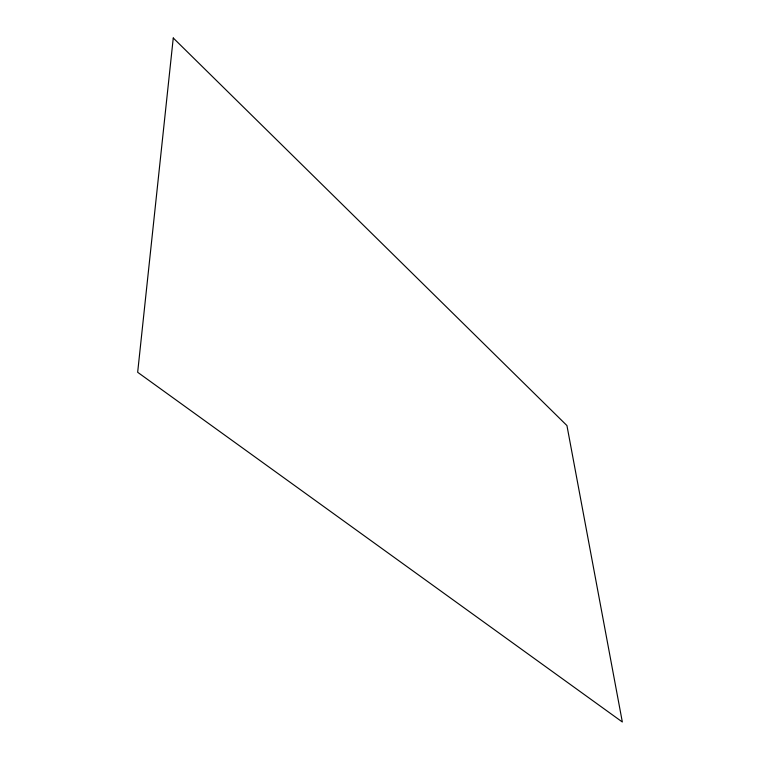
<?xml version="1.0" encoding="UTF-8"?>
<svg xmlns="http://www.w3.org/2000/svg" width="760" height="760" viewBox="0 0 760 760"><rect width="100%" height="100%" fill="white"/><g stroke="black" fill="none" stroke-linecap="round" stroke-linejoin="round"><path stroke-width="1.14" d="M173.261 38L137.665 372.286L622.336 722L566.941 425.572L173.261 38"/></g></svg>
